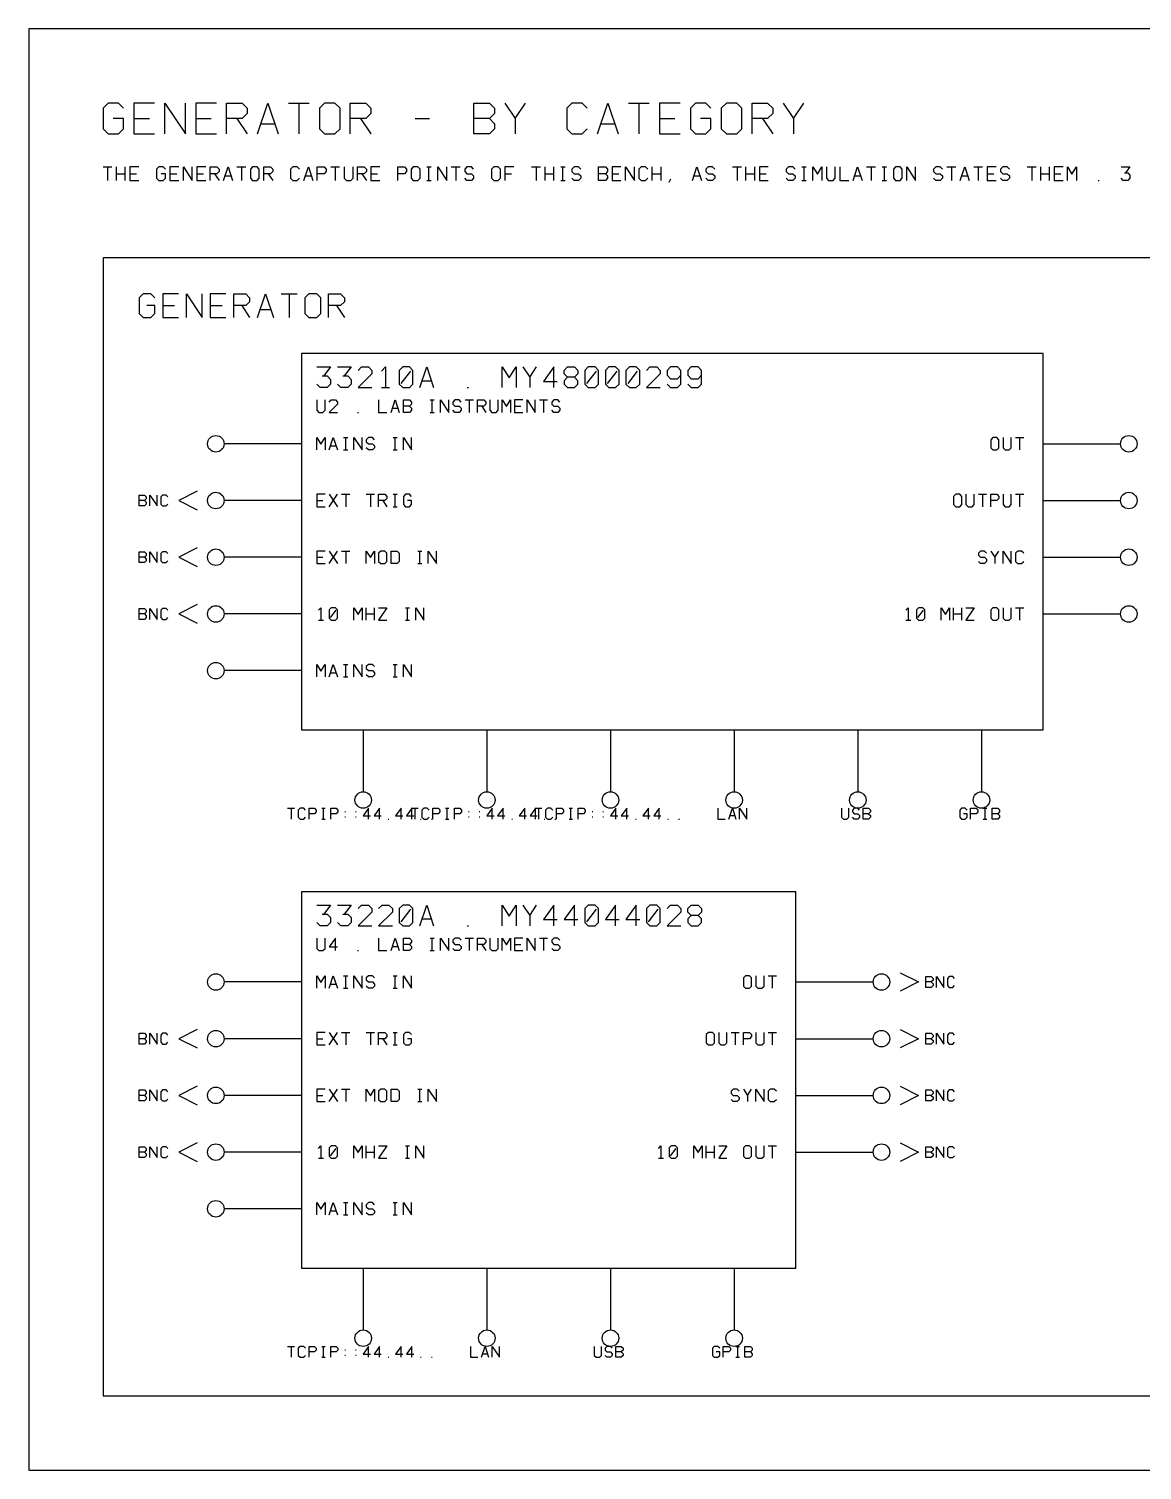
# Model space of a CAD drawing. Header units: millimetres. Extents: x 10 to 434, y 10 to 289.
# Drawn here: x 9.6 to 225.7, y 9.6 to 289.2 of the extents above; entities that cross this region are included whole.
import ezdxf

# ---------------------------------------------------------------- set-up
doc = ezdxf.new("R2010")
doc.units = ezdxf.units.MM
for name, color, linetype, lineweight in [('DEVICE', 7, 'CONTINUOUS', 25), ('GROUP', 6, 'CONTINUOUS', 25), ('LABEL', 8, 'CONTINUOUS', 25), ('POINT', 4, 'CONTINUOUS', 25), ('PORT_BUS', 5, 'CONTINUOUS', 25), ('PORT_IN', 3, 'CONTINUOUS', 25), ('PORT_OUT', 30, 'CONTINUOUS', 25), ('PORTAL', 2, 'CONTINUOUS', 25), ('SHEET', 7, 'CONTINUOUS', 25)]:
    doc.layers.add(name, color=color, linetype=linetype, lineweight=lineweight)

msp = doc.modelspace()

# ---------------------------------------------------------------- linework, layer by layer
at = {"layer": 'DEVICE'}
for points in [[(62.5, 153.2), (206.5, 153.2), (206.5, 226.2), (62.5, 226.2)], [(62.5, 48.8), (158.5, 48.8), (158.5, 121.8), (62.5, 121.8)]]:
    msp.add_lwpolyline(points, close=True, dxfattribs=at)
at = {"layer": 'GROUP'}
msp.add_lwpolyline([(24, 24), (420, 24), (420, 244.8), (24, 244.8)], close=True, dxfattribs=at)
for points in [[(34.066667, 237.033333), (33.3, 237.8), (31.766667, 237.8), (31, 237.033333), (31, 233.966667), (31.766667, 233.2), (33.3, 233.2), (34.066667, 233.966667), (34.066667, 235.5), (32.533333, 235.5)], [(38.666667, 237.8), (35.6, 237.8), (35.6, 233.2), (38.666667, 233.2)], [(40.2, 233.2), (40.2, 237.8), (43.266667, 233.2), (43.266667, 237.8)], [(47.866667, 237.8), (44.8, 237.8), (44.8, 233.2), (47.866667, 233.2)], [(49.4, 233.2), (49.4, 237.8), (51.7, 237.8), (52.466667, 237.033333), (52.466667, 236.266667), (51.7, 235.5), (49.4, 235.5)], [(54, 233.2), (55.533333, 237.8), (57.066667, 233.2)], [(58.6, 237.8), (61.666667, 237.8)], [(60.133333, 237.8), (60.133333, 233.2)], [(63.966667, 233.2), (65.5, 233.2), (66.266667, 233.966667), (66.266667, 237.033333), (65.5, 237.8), (63.966667, 237.8), (63.2, 237.033333), (63.2, 233.966667), (63.966667, 233.2)], [(67.8, 233.2), (67.8, 237.8), (70.1, 237.8), (70.866667, 237.033333), (70.866667, 236.266667), (70.1, 235.5), (67.8, 235.5)], [(35.6, 235.5), (37.9, 235.5)], [(44.8, 235.5), (47.1, 235.5)], [(50.933333, 235.5), (52.466667, 233.2)], [(69.333333, 235.5), (70.866667, 233.2)], [(54.536667, 234.733333), (56.53, 234.733333)]]:
    msp.add_lwpolyline(points, dxfattribs=at)
at = {"layer": 'LABEL'}
for points in [[(65.5, 223.6), (68.166667, 223.6), (66.833333, 221.866667)], [(66.566667, 221.866667), (67.5, 221.866667), (68.166667, 221.2), (68.166667, 220.266667), (67.5, 219.6), (66.166667, 219.6), (65.5, 220.266667)], [(69.5, 223.6), (72.166667, 223.6), (70.833333, 221.866667)], [(70.566667, 221.866667), (71.5, 221.866667), (72.166667, 221.2), (72.166667, 220.266667), (71.5, 219.6), (70.166667, 219.6), (69.5, 220.266667)], [(73.5, 222.933333), (74.166667, 223.6), (75.5, 223.6), (76.166667, 222.933333), (76.166667, 222.266667), (73.5, 219.6), (76.166667, 219.6)], [(78.033333, 222.8), (78.833333, 223.6), (78.833333, 219.6)], [(82.166667, 219.6), (83.5, 219.6), (84.166667, 220.266667), (84.166667, 222.933333), (83.5, 223.6), (82.166667, 223.6), (81.5, 222.933333), (81.5, 220.266667), (82.166667, 219.6)], [(81.9, 220.4), (83.766667, 222.8)], [(85.5, 219.6), (86.833333, 223.6), (88.166667, 219.6)], [(85.966667, 220.933333), (87.7, 220.933333)], [(101.5, 219.6), (101.5, 223.6), (102.833333, 221.466667), (104.166667, 223.6), (104.166667, 219.6)], [(105.5, 223.6), (106.833333, 221.6), (108.166667, 223.6)], [(106.833333, 221.6), (106.833333, 219.6)], [(111.5, 219.6), (111.5, 223.6), (109.5, 220.8), (112.166667, 220.8)], [(114.166667, 221.6), (113.5, 222.266667), (113.5, 222.933333), (114.166667, 223.6), (115.5, 223.6), (116.166667, 222.933333), (116.166667, 222.266667), (115.5, 221.6), (114.166667, 221.6), (113.5, 220.933333), (113.5, 220.266667), (114.166667, 219.6), (115.5, 219.6), (116.166667, 220.266667), (116.166667, 220.933333), (115.5, 221.6)], [(118.166667, 219.6), (119.5, 219.6), (120.166667, 220.266667), (120.166667, 222.933333), (119.5, 223.6), (118.166667, 223.6), (117.5, 222.933333), (117.5, 220.266667), (118.166667, 219.6)], [(117.9, 220.4), (119.766667, 222.8)], [(122.166667, 219.6), (123.5, 219.6), (124.166667, 220.266667), (124.166667, 222.933333), (123.5, 223.6), (122.166667, 223.6), (121.5, 222.933333), (121.5, 220.266667), (122.166667, 219.6)], [(121.9, 220.4), (123.766667, 222.8)], [(126.166667, 219.6), (127.5, 219.6), (128.166667, 220.266667), (128.166667, 222.933333), (127.5, 223.6), (126.166667, 223.6), (125.5, 222.933333), (125.5, 220.266667), (126.166667, 219.6)], [(125.9, 220.4), (127.766667, 222.8)], [(129.5, 222.933333), (130.166667, 223.6), (131.5, 223.6), (132.166667, 222.933333), (132.166667, 222.266667), (129.5, 219.6), (132.166667, 219.6)], [(133.5, 220.266667), (134.166667, 219.6), (135.5, 219.6), (136.166667, 220.266667), (136.166667, 222.933333), (135.5, 223.6), (134.166667, 223.6), (133.5, 222.933333), (133.5, 222), (134.166667, 221.333333), (135.5, 221.333333), (136.166667, 222)], [(137.5, 220.266667), (138.166667, 219.6), (139.5, 219.6), (140.166667, 220.266667), (140.166667, 222.933333), (139.5, 223.6), (138.166667, 223.6), (137.5, 222.933333), (137.5, 222), (138.166667, 221.333333), (139.5, 221.333333), (140.166667, 222)], [(78.033333, 219.6), (79.633333, 219.6)], [(94.7, 219.6), (94.966667, 219.6)], [(65.5, 217.2), (65.5, 215.2), (65.9, 214.8), (66.7, 214.8), (67.1, 215.2), (67.1, 217.2)], [(67.9, 216.8), (68.3, 217.2), (69.1, 217.2), (69.5, 216.8), (69.5, 216.4), (67.9, 214.8), (69.5, 214.8)], [(77.5, 217.2), (77.5, 214.8), (79.1, 214.8)], [(79.9, 214.8), (80.7, 217.2), (81.5, 214.8)], [(80.18, 215.6), (81.22, 215.6)], [(82.3, 214.8), (82.3, 217.2), (83.5, 217.2), (83.9, 216.8), (83.9, 216.4), (83.5, 216), (82.3, 216)], [(83.5, 216), (83.9, 215.6), (83.9, 215.2), (83.5, 214.8), (82.3, 214.8)], [(87.5, 217.2), (88.3, 217.2)], [(87.9, 214.8), (87.9, 217.2)], [(89.5, 214.8), (89.5, 217.2), (91.1, 214.8), (91.1, 217.2)], [(93.5, 216.8), (93.1, 217.2), (92.3, 217.2), (91.9, 216.8), (91.9, 216.4), (92.3, 216), (93.1, 216), (93.5, 215.6), (93.5, 215.2), (93.1, 214.8), (92.3, 214.8), (91.9, 215.2)], [(94.3, 217.2), (95.9, 217.2)], [(95.1, 217.2), (95.1, 214.8)], [(96.7, 214.8), (96.7, 217.2), (97.9, 217.2), (98.3, 216.8), (98.3, 216.4), (97.9, 216), (96.7, 216)], [(97.5, 216), (98.3, 214.8)], [(99.1, 217.2), (99.1, 215.2), (99.5, 214.8), (100.3, 214.8), (100.7, 215.2), (100.7, 217.2)], [(101.5, 214.8), (101.5, 217.2), (102.3, 215.92), (103.1, 217.2), (103.1, 214.8)], [(105.5, 217.2), (103.9, 217.2), (103.9, 214.8), (105.5, 214.8)], [(103.9, 216), (105.1, 216)], [(106.3, 214.8), (106.3, 217.2), (107.9, 214.8), (107.9, 217.2)], [(108.7, 217.2), (110.3, 217.2)], [(109.5, 217.2), (109.5, 214.8)], [(112.7, 216.8), (112.3, 217.2), (111.5, 217.2), (111.1, 216.8), (111.1, 216.4), (111.5, 216), (112.3, 216), (112.7, 215.6), (112.7, 215.2), (112.3, 214.8), (111.5, 214.8), (111.1, 215.2)], [(73.42, 214.8), (73.58, 214.8)], [(87.5, 214.8), (88.3, 214.8)], [(65.5, 207.5), (65.5, 209.9), (66.3, 208.62), (67.1, 209.9), (67.1, 207.5)], [(67.9, 207.5), (68.7, 209.9), (69.5, 207.5)], [(70.7, 209.9), (71.5, 209.9)], [(71.1, 207.5), (71.1, 209.9)], [(72.7, 207.5), (72.7, 209.9), (74.3, 207.5), (74.3, 209.9)], [(76.7, 209.5), (76.3, 209.9), (75.5, 209.9), (75.1, 209.5), (75.1, 209.1), (75.5, 208.7), (76.3, 208.7), (76.7, 208.3), (76.7, 207.9), (76.3, 207.5), (75.5, 207.5), (75.1, 207.9)], [(80.3, 209.9), (81.1, 209.9)], [(80.7, 207.5), (80.7, 209.9)], [(82.3, 207.5), (82.3, 209.9), (83.9, 207.5), (83.9, 209.9)], [(196.7, 207.5), (197.5, 207.5), (197.9, 207.9), (197.9, 209.5), (197.5, 209.9), (196.7, 209.9), (196.3, 209.5), (196.3, 207.9), (196.7, 207.5)], [(198.7, 209.9), (198.7, 207.9), (199.1, 207.5), (199.9, 207.5), (200.3, 207.9), (200.3, 209.9)], [(201.1, 209.9), (202.7, 209.9)], [(201.9, 209.9), (201.9, 207.5)], [(68.18, 208.3), (69.22, 208.3)], [(70.7, 207.5), (71.5, 207.5)], [(80.3, 207.5), (81.1, 207.5)], [(67.1, 198.9), (65.5, 198.9), (65.5, 196.5), (67.1, 196.5)], [(67.9, 196.5), (69.5, 198.9)], [(67.9, 198.9), (69.5, 196.5)], [(70.3, 198.9), (71.9, 198.9)], [(71.1, 198.9), (71.1, 196.5)], [(75.1, 198.9), (76.7, 198.9)], [(75.9, 198.9), (75.9, 196.5)], [(77.5, 196.5), (77.5, 198.9), (78.7, 198.9), (79.1, 198.5), (79.1, 198.1), (78.7, 197.7), (77.5, 197.7)], [(80.3, 198.9), (81.1, 198.9)], [(80.7, 196.5), (80.7, 198.9)], [(83.9, 198.5), (83.5, 198.9), (82.7, 198.9), (82.3, 198.5), (82.3, 196.9), (82.7, 196.5), (83.5, 196.5), (83.9, 196.9), (83.9, 197.7), (83.1, 197.7)], [(189.5, 196.5), (190.3, 196.5), (190.7, 196.9), (190.7, 198.5), (190.3, 198.9), (189.5, 198.9), (189.1, 198.5), (189.1, 196.9), (189.5, 196.5)], [(191.5, 198.9), (191.5, 196.9), (191.9, 196.5), (192.7, 196.5), (193.1, 196.9), (193.1, 198.9)], [(193.9, 198.9), (195.5, 198.9)], [(194.7, 198.9), (194.7, 196.5)], [(196.3, 196.5), (196.3, 198.9), (197.5, 198.9), (197.9, 198.5), (197.9, 198.1), (197.5, 197.7), (196.3, 197.7)], [(198.7, 198.9), (198.7, 196.9), (199.1, 196.5), (199.9, 196.5), (200.3, 196.9), (200.3, 198.9)], [(201.1, 198.9), (202.7, 198.9)], [(201.9, 198.9), (201.9, 196.5)], [(65.5, 197.7), (66.7, 197.7)], [(78.3, 197.7), (79.1, 196.5)], [(80.3, 196.5), (81.1, 196.5)], [(67.1, 187.9), (65.5, 187.9), (65.5, 185.5), (67.1, 185.5)], [(67.9, 185.5), (69.5, 187.9)], [(67.9, 187.9), (69.5, 185.5)], [(70.3, 187.9), (71.9, 187.9)], [(71.1, 187.9), (71.1, 185.5)], [(75.1, 185.5), (75.1, 187.9), (75.9, 186.62), (76.7, 187.9), (76.7, 185.5)], [(77.9, 185.5), (78.7, 185.5), (79.1, 185.9), (79.1, 187.5), (78.7, 187.9), (77.9, 187.9), (77.5, 187.5), (77.5, 185.9), (77.9, 185.5)], [(79.9, 185.5), (79.9, 187.9), (81.1, 187.9), (81.5, 187.5), (81.5, 185.9), (81.1, 185.5), (79.9, 185.5)], [(85.1, 187.9), (85.9, 187.9)], [(85.5, 185.5), (85.5, 187.9)], [(87.1, 185.5), (87.1, 187.9), (88.7, 185.5), (88.7, 187.9)], [(195.5, 187.5), (195.1, 187.9), (194.3, 187.9), (193.9, 187.5), (193.9, 187.1), (194.3, 186.7), (195.1, 186.7), (195.5, 186.3), (195.5, 185.9), (195.1, 185.5), (194.3, 185.5), (193.9, 185.9)], [(196.3, 187.9), (197.1, 186.7), (197.9, 187.9)], [(198.7, 185.5), (198.7, 187.9), (200.3, 185.5), (200.3, 187.9)], [(202.7, 187.5), (202.3, 187.9), (201.5, 187.9), (201.1, 187.5), (201.1, 185.9), (201.5, 185.5), (202.3, 185.5), (202.7, 185.9)], [(65.5, 186.7), (66.7, 186.7)], [(85.1, 185.5), (85.9, 185.5)], [(197.1, 186.7), (197.1, 185.5)], [(65.82, 176.42), (66.3, 176.9), (66.3, 174.5)], [(68.3, 174.5), (69.1, 174.5), (69.5, 174.9), (69.5, 176.5), (69.1, 176.9), (68.3, 176.9), (67.9, 176.5), (67.9, 174.9), (68.3, 174.5)], [(68.14, 174.98), (69.26, 176.42)], [(72.7, 174.5), (72.7, 176.9), (73.5, 175.62), (74.3, 176.9), (74.3, 174.5)], [(75.1, 174.5), (75.1, 176.9)], [(76.7, 174.5), (76.7, 176.9)], [(77.5, 176.9), (79.1, 176.9), (77.5, 174.5), (79.1, 174.5)], [(82.7, 176.9), (83.5, 176.9)], [(83.1, 174.5), (83.1, 176.9)], [(84.7, 174.5), (84.7, 176.9), (86.3, 174.5), (86.3, 176.9)], [(179.82, 176.42), (180.3, 176.9), (180.3, 174.5)], [(182.3, 174.5), (183.1, 174.5), (183.5, 174.9), (183.5, 176.5), (183.1, 176.9), (182.3, 176.9), (181.9, 176.5), (181.9, 174.9), (182.3, 174.5)], [(182.14, 174.98), (183.26, 176.42)], [(186.7, 174.5), (186.7, 176.9), (187.5, 175.62), (188.3, 176.9), (188.3, 174.5)], [(189.1, 174.5), (189.1, 176.9)], [(190.7, 174.5), (190.7, 176.9)], [(191.5, 176.9), (193.1, 176.9), (191.5, 174.5), (193.1, 174.5)], [(196.7, 174.5), (197.5, 174.5), (197.9, 174.9), (197.9, 176.5), (197.5, 176.9), (196.7, 176.9), (196.3, 176.5), (196.3, 174.9), (196.7, 174.5)], [(198.7, 176.9), (198.7, 174.9), (199.1, 174.5), (199.9, 174.5), (200.3, 174.9), (200.3, 176.9)], [(201.1, 176.9), (202.7, 176.9)], [(201.9, 176.9), (201.9, 174.5)], [(65.82, 174.5), (66.78, 174.5)], [(75.1, 175.7), (76.7, 175.7)], [(82.7, 174.5), (83.5, 174.5)], [(179.82, 174.5), (180.78, 174.5)], [(189.1, 175.7), (190.7, 175.7)], [(65.5, 163.5), (65.5, 165.9), (66.3, 164.62), (67.1, 165.9), (67.1, 163.5)], [(67.9, 163.5), (68.7, 165.9), (69.5, 163.5)], [(70.7, 165.9), (71.5, 165.9)], [(71.1, 163.5), (71.1, 165.9)], [(72.7, 163.5), (72.7, 165.9), (74.3, 163.5), (74.3, 165.9)], [(76.7, 165.5), (76.3, 165.9), (75.5, 165.9), (75.1, 165.5), (75.1, 165.1), (75.5, 164.7), (76.3, 164.7), (76.7, 164.3), (76.7, 163.9), (76.3, 163.5), (75.5, 163.5), (75.1, 163.9)], [(80.3, 165.9), (81.1, 165.9)], [(80.7, 163.5), (80.7, 165.9)], [(82.3, 163.5), (82.3, 165.9), (83.9, 163.5), (83.9, 165.9)], [(68.18, 164.3), (69.22, 164.3)], [(70.7, 163.5), (71.5, 163.5)], [(80.3, 163.5), (81.1, 163.5)], [(59.8, 138), (61.2, 138)], [(60.5, 138), (60.5, 135.9)], [(63.3, 137.65), (62.95, 138), (62.25, 138), (61.9, 137.65), (61.9, 136.25), (62.25, 135.9), (62.95, 135.9), (63.3, 136.25)], [(64, 135.9), (64, 138), (65.05, 138), (65.4, 137.65), (65.4, 137.3), (65.05, 136.95), (64, 136.95)], [(66.45, 138), (67.15, 138)], [(66.8, 135.9), (66.8, 138)], [(68.2, 135.9), (68.2, 138), (69.25, 138), (69.6, 137.65), (69.6, 137.3), (69.25, 136.95), (68.2, 136.95)], [(70.93, 137.37), (71.07, 137.37)], [(73.03, 137.37), (73.17, 137.37)], [(75.55, 135.9), (75.55, 138), (74.5, 136.53), (75.9, 136.53)], [(77.65, 135.9), (77.65, 138), (76.6, 136.53), (78, 136.53)], [(81.85, 135.9), (81.85, 138), (80.8, 136.53), (82.2, 136.53)], [(83.95, 135.9), (83.95, 138), (82.9, 136.53), (84.3, 136.53)], [(83.8, 138), (85.2, 138)], [(84.5, 138), (84.5, 135.9)], [(87.3, 137.65), (86.95, 138), (86.25, 138), (85.9, 137.65), (85.9, 136.25), (86.25, 135.9), (86.95, 135.9), (87.3, 136.25)], [(88, 135.9), (88, 138), (89.05, 138), (89.4, 137.65), (89.4, 137.3), (89.05, 136.95), (88, 136.95)], [(90.45, 138), (91.15, 138)], [(90.8, 135.9), (90.8, 138)], [(92.2, 135.9), (92.2, 138), (93.25, 138), (93.6, 137.65), (93.6, 137.3), (93.25, 136.95), (92.2, 136.95)], [(94.93, 137.37), (95.07, 137.37)], [(97.03, 137.37), (97.17, 137.37)], [(99.55, 135.9), (99.55, 138), (98.5, 136.53), (99.9, 136.53)], [(101.65, 135.9), (101.65, 138), (100.6, 136.53), (102, 136.53)], [(105.85, 135.9), (105.85, 138), (104.8, 136.53), (106.2, 136.53)], [(107.95, 135.9), (107.95, 138), (106.9, 136.53), (108.3, 136.53)], [(107.8, 138), (109.2, 138)], [(108.5, 138), (108.5, 135.9)], [(111.3, 137.65), (110.95, 138), (110.25, 138), (109.9, 137.65), (109.9, 136.25), (110.25, 135.9), (110.95, 135.9), (111.3, 136.25)], [(112, 135.9), (112, 138), (113.05, 138), (113.4, 137.65), (113.4, 137.3), (113.05, 136.95), (112, 136.95)], [(114.45, 138), (115.15, 138)], [(114.8, 135.9), (114.8, 138)], [(116.2, 135.9), (116.2, 138), (117.25, 138), (117.6, 137.65), (117.6, 137.3), (117.25, 136.95), (116.2, 136.95)], [(118.93, 137.37), (119.07, 137.37)], [(121.03, 137.37), (121.17, 137.37)], [(123.55, 135.9), (123.55, 138), (122.5, 136.53), (123.9, 136.53)], [(125.65, 135.9), (125.65, 138), (124.6, 136.53), (126, 136.53)], [(129.85, 135.9), (129.85, 138), (128.8, 136.53), (130.2, 136.53)], [(131.95, 135.9), (131.95, 138), (130.9, 136.53), (132.3, 136.53)], [(143.35, 138), (143.35, 135.9), (144.75, 135.9)], [(145.45, 135.9), (146.15, 138), (146.85, 135.9)], [(147.55, 135.9), (147.55, 138), (148.95, 135.9), (148.95, 138)], [(167.35, 138), (167.35, 136.25), (167.7, 135.9), (168.4, 135.9), (168.75, 136.25), (168.75, 138)], [(170.85, 137.65), (170.5, 138), (169.8, 138), (169.45, 137.65), (169.45, 137.3), (169.8, 136.95), (170.5, 136.95), (170.85, 136.6), (170.85, 136.25), (170.5, 135.9), (169.8, 135.9), (169.45, 136.25)], [(171.55, 135.9), (171.55, 138), (172.6, 138), (172.95, 137.65), (172.95, 137.3), (172.6, 136.95), (171.55, 136.95)], [(191.7, 137.65), (191.35, 138), (190.65, 138), (190.3, 137.65), (190.3, 136.25), (190.65, 135.9), (191.35, 135.9), (191.7, 136.25), (191.7, 136.95), (191, 136.95)], [(192.4, 135.9), (192.4, 138), (193.45, 138), (193.8, 137.65), (193.8, 137.3), (193.45, 136.95), (192.4, 136.95)], [(194.85, 138), (195.55, 138)], [(195.2, 135.9), (195.2, 138)], [(196.6, 135.9), (196.6, 138), (197.65, 138), (198, 137.65), (198, 137.3), (197.65, 136.95), (196.6, 136.95)], [(66.45, 135.9), (67.15, 135.9)], [(70.93, 136.32), (71.07, 136.32)], [(73.03, 136.32), (73.17, 136.32)], [(79.33, 135.9), (79.47, 135.9)], [(85.63, 135.9), (85.77, 135.9)], [(87.73, 135.9), (87.87, 135.9)], [(90.45, 135.9), (91.15, 135.9)], [(94.93, 136.32), (95.07, 136.32)], [(97.03, 136.32), (97.17, 136.32)], [(103.33, 135.9), (103.47, 135.9)], [(109.63, 135.9), (109.77, 135.9)], [(111.73, 135.9), (111.87, 135.9)], [(114.45, 135.9), (115.15, 135.9)], [(118.93, 136.32), (119.07, 136.32)], [(121.03, 136.32), (121.17, 136.32)], [(127.33, 135.9), (127.47, 135.9)], [(133.63, 135.9), (133.77, 135.9)], [(135.73, 135.9), (135.87, 135.9)], [(145.695, 136.6), (146.605, 136.6)], [(172.6, 136.95), (172.95, 136.6), (172.95, 136.25), (172.6, 135.9), (171.55, 135.9)], [(194.85, 135.9), (195.55, 135.9)], [(197.65, 136.95), (198, 136.6), (198, 136.25), (197.65, 135.9), (196.6, 135.9)], [(65.5, 119.2), (68.166667, 119.2), (66.833333, 117.466667)], [(66.566667, 117.466667), (67.5, 117.466667), (68.166667, 116.8), (68.166667, 115.866667), (67.5, 115.2), (66.166667, 115.2), (65.5, 115.866667)], [(69.5, 119.2), (72.166667, 119.2), (70.833333, 117.466667)], [(70.566667, 117.466667), (71.5, 117.466667), (72.166667, 116.8), (72.166667, 115.866667), (71.5, 115.2), (70.166667, 115.2), (69.5, 115.866667)], [(73.5, 118.533333), (74.166667, 119.2), (75.5, 119.2), (76.166667, 118.533333), (76.166667, 117.866667), (73.5, 115.2), (76.166667, 115.2)], [(77.5, 118.533333), (78.166667, 119.2), (79.5, 119.2), (80.166667, 118.533333), (80.166667, 117.866667), (77.5, 115.2), (80.166667, 115.2)], [(82.166667, 115.2), (83.5, 115.2), (84.166667, 115.866667), (84.166667, 118.533333), (83.5, 119.2), (82.166667, 119.2), (81.5, 118.533333), (81.5, 115.866667), (82.166667, 115.2)], [(81.9, 116), (83.766667, 118.4)], [(85.5, 115.2), (86.833333, 119.2), (88.166667, 115.2)], [(101.5, 115.2), (101.5, 119.2), (102.833333, 117.066667), (104.166667, 119.2), (104.166667, 115.2)], [(105.5, 119.2), (106.833333, 117.2), (108.166667, 119.2)], [(111.5, 115.2), (111.5, 119.2), (109.5, 116.4), (112.166667, 116.4)], [(115.5, 115.2), (115.5, 119.2), (113.5, 116.4), (116.166667, 116.4)], [(118.166667, 115.2), (119.5, 115.2), (120.166667, 115.866667), (120.166667, 118.533333), (119.5, 119.2), (118.166667, 119.2), (117.5, 118.533333), (117.5, 115.866667), (118.166667, 115.2)], [(117.9, 116), (119.766667, 118.4)], [(123.5, 115.2), (123.5, 119.2), (121.5, 116.4), (124.166667, 116.4)], [(127.5, 115.2), (127.5, 119.2), (125.5, 116.4), (128.166667, 116.4)], [(130.166667, 115.2), (131.5, 115.2), (132.166667, 115.866667), (132.166667, 118.533333), (131.5, 119.2), (130.166667, 119.2), (129.5, 118.533333), (129.5, 115.866667), (130.166667, 115.2)], [(129.9, 116), (131.766667, 118.4)], [(133.5, 118.533333), (134.166667, 119.2), (135.5, 119.2), (136.166667, 118.533333), (136.166667, 117.866667), (133.5, 115.2), (136.166667, 115.2)], [(138.166667, 117.2), (137.5, 117.866667), (137.5, 118.533333), (138.166667, 119.2), (139.5, 119.2), (140.166667, 118.533333), (140.166667, 117.866667), (139.5, 117.2), (138.166667, 117.2), (137.5, 116.533333), (137.5, 115.866667), (138.166667, 115.2), (139.5, 115.2), (140.166667, 115.866667), (140.166667, 116.533333), (139.5, 117.2)], [(85.966667, 116.533333), (87.7, 116.533333)], [(94.7, 115.2), (94.966667, 115.2)], [(106.833333, 117.2), (106.833333, 115.2)], [(65.5, 112.8), (65.5, 110.8), (65.9, 110.4), (66.7, 110.4), (67.1, 110.8), (67.1, 112.8)], [(69.1, 110.4), (69.1, 112.8), (67.9, 111.12), (69.5, 111.12)], [(77.5, 112.8), (77.5, 110.4), (79.1, 110.4)], [(79.9, 110.4), (80.7, 112.8), (81.5, 110.4)], [(82.3, 110.4), (82.3, 112.8), (83.5, 112.8), (83.9, 112.4), (83.9, 112), (83.5, 111.6), (82.3, 111.6)], [(87.5, 112.8), (88.3, 112.8)], [(87.9, 110.4), (87.9, 112.8)], [(89.5, 110.4), (89.5, 112.8), (91.1, 110.4), (91.1, 112.8)], [(93.5, 112.4), (93.1, 112.8), (92.3, 112.8), (91.9, 112.4), (91.9, 112), (92.3, 111.6), (93.1, 111.6), (93.5, 111.2), (93.5, 110.8), (93.1, 110.4), (92.3, 110.4), (91.9, 110.8)], [(94.3, 112.8), (95.9, 112.8)], [(95.1, 112.8), (95.1, 110.4)], [(96.7, 110.4), (96.7, 112.8), (97.9, 112.8), (98.3, 112.4), (98.3, 112), (97.9, 111.6), (96.7, 111.6)], [(99.1, 112.8), (99.1, 110.8), (99.5, 110.4), (100.3, 110.4), (100.7, 110.8), (100.7, 112.8)], [(101.5, 110.4), (101.5, 112.8), (102.3, 111.52), (103.1, 112.8), (103.1, 110.4)], [(105.5, 112.8), (103.9, 112.8), (103.9, 110.4), (105.5, 110.4)], [(106.3, 110.4), (106.3, 112.8), (107.9, 110.4), (107.9, 112.8)], [(108.7, 112.8), (110.3, 112.8)], [(109.5, 112.8), (109.5, 110.4)], [(112.7, 112.4), (112.3, 112.8), (111.5, 112.8), (111.1, 112.4), (111.1, 112), (111.5, 111.6), (112.3, 111.6), (112.7, 111.2), (112.7, 110.8), (112.3, 110.4), (111.5, 110.4), (111.1, 110.8)], [(73.42, 110.4), (73.58, 110.4)], [(80.18, 111.2), (81.22, 111.2)], [(83.5, 111.6), (83.9, 111.2), (83.9, 110.8), (83.5, 110.4), (82.3, 110.4)], [(87.5, 110.4), (88.3, 110.4)], [(97.5, 111.6), (98.3, 110.4)], [(103.9, 111.6), (105.1, 111.6)], [(65.5, 103.1), (65.5, 105.5), (66.3, 104.22), (67.1, 105.5), (67.1, 103.1)], [(67.9, 103.1), (68.7, 105.5), (69.5, 103.1)], [(68.18, 103.9), (69.22, 103.9)], [(70.7, 105.5), (71.5, 105.5)], [(71.1, 103.1), (71.1, 105.5)], [(72.7, 103.1), (72.7, 105.5), (74.3, 103.1), (74.3, 105.5)], [(76.7, 105.1), (76.3, 105.5), (75.5, 105.5), (75.1, 105.1), (75.1, 104.7), (75.5, 104.3), (76.3, 104.3), (76.7, 103.9), (76.7, 103.5), (76.3, 103.1), (75.5, 103.1), (75.1, 103.5)], [(80.3, 105.5), (81.1, 105.5)], [(80.7, 103.1), (80.7, 105.5)], [(82.3, 103.1), (82.3, 105.5), (83.9, 103.1), (83.9, 105.5)], [(148.7, 103.1), (149.5, 103.1), (149.9, 103.5), (149.9, 105.1), (149.5, 105.5), (148.7, 105.5), (148.3, 105.1), (148.3, 103.5), (148.7, 103.1)], [(150.7, 105.5), (150.7, 103.5), (151.1, 103.1), (151.9, 103.1), (152.3, 103.5), (152.3, 105.5)], [(153.1, 105.5), (154.7, 105.5)], [(153.9, 105.5), (153.9, 103.1)], [(70.7, 103.1), (71.5, 103.1)], [(80.3, 103.1), (81.1, 103.1)], [(67.1, 94.5), (65.5, 94.5), (65.5, 92.1), (67.1, 92.1)], [(65.5, 93.3), (66.7, 93.3)], [(67.9, 92.1), (69.5, 94.5)], [(67.9, 94.5), (69.5, 92.1)], [(70.3, 94.5), (71.9, 94.5)], [(71.1, 94.5), (71.1, 92.1)], [(75.1, 94.5), (76.7, 94.5)], [(75.9, 94.5), (75.9, 92.1)], [(77.5, 92.1), (77.5, 94.5), (78.7, 94.5), (79.1, 94.1), (79.1, 93.7), (78.7, 93.3), (77.5, 93.3)], [(78.3, 93.3), (79.1, 92.1)], [(80.3, 94.5), (81.1, 94.5)], [(80.7, 92.1), (80.7, 94.5)], [(83.9, 94.1), (83.5, 94.5), (82.7, 94.5), (82.3, 94.1), (82.3, 92.5), (82.7, 92.1), (83.5, 92.1), (83.9, 92.5), (83.9, 93.3), (83.1, 93.3)], [(141.5, 92.1), (142.3, 92.1), (142.7, 92.5), (142.7, 94.1), (142.3, 94.5), (141.5, 94.5), (141.1, 94.1), (141.1, 92.5), (141.5, 92.1)], [(143.5, 94.5), (143.5, 92.5), (143.9, 92.1), (144.7, 92.1), (145.1, 92.5), (145.1, 94.5)], [(145.9, 94.5), (147.5, 94.5)], [(146.7, 94.5), (146.7, 92.1)], [(148.3, 92.1), (148.3, 94.5), (149.5, 94.5), (149.9, 94.1), (149.9, 93.7), (149.5, 93.3), (148.3, 93.3)], [(150.7, 94.5), (150.7, 92.5), (151.1, 92.1), (151.9, 92.1), (152.3, 92.5), (152.3, 94.5)], [(153.1, 94.5), (154.7, 94.5)], [(153.9, 94.5), (153.9, 92.1)], [(80.3, 92.1), (81.1, 92.1)], [(67.1, 83.5), (65.5, 83.5), (65.5, 81.1), (67.1, 81.1)], [(65.5, 82.3), (66.7, 82.3)], [(67.9, 81.1), (69.5, 83.5)], [(67.9, 83.5), (69.5, 81.1)], [(70.3, 83.5), (71.9, 83.5)], [(71.1, 83.5), (71.1, 81.1)], [(75.1, 81.1), (75.1, 83.5), (75.9, 82.22), (76.7, 83.5), (76.7, 81.1)], [(77.9, 81.1), (78.7, 81.1), (79.1, 81.5), (79.1, 83.1), (78.7, 83.5), (77.9, 83.5), (77.5, 83.1), (77.5, 81.5), (77.9, 81.1)], [(79.9, 81.1), (79.9, 83.5), (81.1, 83.5), (81.5, 83.1), (81.5, 81.5), (81.1, 81.1), (79.9, 81.1)], [(85.1, 83.5), (85.9, 83.5)], [(85.1, 81.1), (85.9, 81.1)], [(85.5, 81.1), (85.5, 83.5)], [(87.1, 81.1), (87.1, 83.5), (88.7, 81.1), (88.7, 83.5)], [(147.5, 83.1), (147.1, 83.5), (146.3, 83.5), (145.9, 83.1), (145.9, 82.7), (146.3, 82.3), (147.1, 82.3), (147.5, 81.9), (147.5, 81.5), (147.1, 81.1), (146.3, 81.1), (145.9, 81.5)], [(148.3, 83.5), (149.1, 82.3), (149.9, 83.5)], [(149.1, 82.3), (149.1, 81.1)], [(150.7, 81.1), (150.7, 83.5), (152.3, 81.1), (152.3, 83.5)], [(154.7, 83.1), (154.3, 83.5), (153.5, 83.5), (153.1, 83.1), (153.1, 81.5), (153.5, 81.1), (154.3, 81.1), (154.7, 81.5)], [(65.82, 72.02), (66.3, 72.5), (66.3, 70.1)], [(65.82, 70.1), (66.78, 70.1)], [(68.3, 70.1), (69.1, 70.1), (69.5, 70.5), (69.5, 72.1), (69.1, 72.5), (68.3, 72.5), (67.9, 72.1), (67.9, 70.5), (68.3, 70.1)], [(68.14, 70.58), (69.26, 72.02)], [(72.7, 70.1), (72.7, 72.5), (73.5, 71.22), (74.3, 72.5), (74.3, 70.1)], [(75.1, 70.1), (75.1, 72.5)], [(75.1, 71.3), (76.7, 71.3)], [(76.7, 70.1), (76.7, 72.5)], [(77.5, 72.5), (79.1, 72.5), (77.5, 70.1), (79.1, 70.1)], [(82.7, 72.5), (83.5, 72.5)], [(82.7, 70.1), (83.5, 70.1)], [(83.1, 70.1), (83.1, 72.5)], [(84.7, 70.1), (84.7, 72.5), (86.3, 70.1), (86.3, 72.5)], [(131.82, 72.02), (132.3, 72.5), (132.3, 70.1)], [(131.82, 70.1), (132.78, 70.1)], [(134.3, 70.1), (135.1, 70.1), (135.5, 70.5), (135.5, 72.1), (135.1, 72.5), (134.3, 72.5), (133.9, 72.1), (133.9, 70.5), (134.3, 70.1)], [(134.14, 70.58), (135.26, 72.02)], [(138.7, 70.1), (138.7, 72.5), (139.5, 71.22), (140.3, 72.5), (140.3, 70.1)], [(141.1, 70.1), (141.1, 72.5)], [(141.1, 71.3), (142.7, 71.3)], [(142.7, 70.1), (142.7, 72.5)], [(143.5, 72.5), (145.1, 72.5), (143.5, 70.1), (145.1, 70.1)], [(148.7, 70.1), (149.5, 70.1), (149.9, 70.5), (149.9, 72.1), (149.5, 72.5), (148.7, 72.5), (148.3, 72.1), (148.3, 70.5), (148.7, 70.1)], [(150.7, 72.5), (150.7, 70.5), (151.1, 70.1), (151.9, 70.1), (152.3, 70.5), (152.3, 72.5)], [(153.1, 72.5), (154.7, 72.5)], [(153.9, 72.5), (153.9, 70.1)], [(65.5, 59.1), (65.5, 61.5), (66.3, 60.22), (67.1, 61.5), (67.1, 59.1)], [(67.9, 59.1), (68.7, 61.5), (69.5, 59.1)], [(68.18, 59.9), (69.22, 59.9)], [(70.7, 61.5), (71.5, 61.5)], [(70.7, 59.1), (71.5, 59.1)], [(71.1, 59.1), (71.1, 61.5)], [(72.7, 59.1), (72.7, 61.5), (74.3, 59.1), (74.3, 61.5)], [(76.7, 61.1), (76.3, 61.5), (75.5, 61.5), (75.1, 61.1), (75.1, 60.7), (75.5, 60.3), (76.3, 60.3), (76.7, 59.9), (76.7, 59.5), (76.3, 59.1), (75.5, 59.1), (75.1, 59.5)], [(80.3, 61.5), (81.1, 61.5)], [(80.3, 59.1), (81.1, 59.1)], [(80.7, 59.1), (80.7, 61.5)], [(82.3, 59.1), (82.3, 61.5), (83.9, 59.1), (83.9, 61.5)], [(59.8, 33.6), (61.2, 33.6)], [(60.5, 33.6), (60.5, 31.5)], [(63.3, 33.25), (62.95, 33.6), (62.25, 33.6), (61.9, 33.25), (61.9, 31.85), (62.25, 31.5), (62.95, 31.5), (63.3, 31.85)], [(64, 31.5), (64, 33.6), (65.05, 33.6), (65.4, 33.25), (65.4, 32.9), (65.05, 32.55), (64, 32.55)], [(66.45, 33.6), (67.15, 33.6)], [(66.8, 31.5), (66.8, 33.6)], [(68.2, 31.5), (68.2, 33.6), (69.25, 33.6), (69.6, 33.25), (69.6, 32.9), (69.25, 32.55), (68.2, 32.55)], [(75.55, 31.5), (75.55, 33.6), (74.5, 32.13), (75.9, 32.13)], [(77.65, 31.5), (77.65, 33.6), (76.6, 32.13), (78, 32.13)], [(81.85, 31.5), (81.85, 33.6), (80.8, 32.13), (82.2, 32.13)], [(83.95, 31.5), (83.95, 33.6), (82.9, 32.13), (84.3, 32.13)], [(95.35, 33.6), (95.35, 31.5), (96.75, 31.5)], [(97.45, 31.5), (98.15, 33.6), (98.85, 31.5)], [(99.55, 31.5), (99.55, 33.6), (100.95, 31.5), (100.95, 33.6)], [(119.35, 33.6), (119.35, 31.85), (119.7, 31.5), (120.4, 31.5), (120.75, 31.85), (120.75, 33.6)], [(122.85, 33.25), (122.5, 33.6), (121.8, 33.6), (121.45, 33.25), (121.45, 32.9), (121.8, 32.55), (122.5, 32.55), (122.85, 32.2), (122.85, 31.85), (122.5, 31.5), (121.8, 31.5), (121.45, 31.85)], [(123.55, 31.5), (123.55, 33.6), (124.6, 33.6), (124.95, 33.25), (124.95, 32.9), (124.6, 32.55), (123.55, 32.55)], [(143.7, 33.25), (143.35, 33.6), (142.65, 33.6), (142.3, 33.25), (142.3, 31.85), (142.65, 31.5), (143.35, 31.5), (143.7, 31.85), (143.7, 32.55), (143, 32.55)], [(144.4, 31.5), (144.4, 33.6), (145.45, 33.6), (145.8, 33.25), (145.8, 32.9), (145.45, 32.55), (144.4, 32.55)], [(146.85, 33.6), (147.55, 33.6)], [(147.2, 31.5), (147.2, 33.6)], [(148.6, 31.5), (148.6, 33.6), (149.65, 33.6), (150, 33.25), (150, 32.9), (149.65, 32.55), (148.6, 32.55)], [(66.45, 31.5), (67.15, 31.5)], [(70.93, 32.97), (71.07, 32.97)], [(70.93, 31.92), (71.07, 31.92)], [(73.03, 32.97), (73.17, 32.97)], [(73.03, 31.92), (73.17, 31.92)], [(79.33, 31.5), (79.47, 31.5)], [(85.63, 31.5), (85.77, 31.5)], [(87.73, 31.5), (87.87, 31.5)], [(97.695, 32.2), (98.605, 32.2)], [(124.6, 32.55), (124.95, 32.2), (124.95, 31.85), (124.6, 31.5), (123.55, 31.5)], [(146.85, 31.5), (147.55, 31.5)], [(149.65, 32.55), (150, 32.2), (150, 31.85), (149.65, 31.5), (148.6, 31.5)]]:
    msp.add_lwpolyline(points, dxfattribs=at)
at = {"layer": 'POINT'}
for centre in [(45.9, 208.7), (223.1, 208.7), (45.9, 197.7), (223.1, 197.7), (45.9, 186.7), (223.1, 186.7), (45.9, 175.7), (223.1, 175.7), (45.9, 164.7), (74.5, 139.6), (98.5, 139.6), (122.5, 139.6), (146.5, 139.6), (170.5, 139.6), (194.5, 139.6), (45.9, 104.3), (175.1, 104.3), (45.9, 93.3), (175.1, 93.3), (45.9, 82.3), (175.1, 82.3), (45.9, 71.3), (175.1, 71.3), (45.9, 60.3), (74.5, 35.2), (98.5, 35.2), (122.5, 35.2), (146.5, 35.2)]:
    msp.add_circle(centre, 1.6, dxfattribs=at)
at = {"layer": 'PORT_BUS'}
for p, q in [((74.5, 153.2), (74.5, 141.2)), ((98.5, 153.2), (98.5, 141.2)), ((122.5, 153.2), (122.5, 141.2)), ((146.5, 153.2), (146.5, 141.2)), ((170.5, 153.2), (170.5, 141.2)), ((194.5, 153.2), (194.5, 141.2)), ((74.5, 48.8), (74.5, 36.8)), ((98.5, 48.8), (98.5, 36.8)), ((122.5, 48.8), (122.5, 36.8)), ((146.5, 48.8), (146.5, 36.8))]:
    msp.add_line(p, q, dxfattribs=at)
at = {"layer": 'PORT_IN'}
for p, q in [((62.5, 208.7), (47.5, 208.7)), ((62.5, 197.7), (47.5, 197.7)), ((62.5, 186.7), (47.5, 186.7)), ((62.5, 175.7), (47.5, 175.7)), ((62.5, 164.7), (47.5, 164.7)), ((62.5, 104.3), (47.5, 104.3)), ((62.5, 93.3), (47.5, 93.3)), ((62.5, 82.3), (47.5, 82.3)), ((62.5, 71.3), (47.5, 71.3)), ((62.5, 60.3), (47.5, 60.3))]:
    msp.add_line(p, q, dxfattribs=at)
at = {"layer": 'PORT_OUT'}
for p, q in [((206.5, 208.7), (221.5, 208.7)), ((206.5, 197.7), (221.5, 197.7)), ((206.5, 186.7), (221.5, 186.7)), ((206.5, 175.7), (221.5, 175.7)), ((158.5, 104.3), (173.5, 104.3)), ((158.5, 93.3), (173.5, 93.3)), ((158.5, 82.3), (173.5, 82.3)), ((158.5, 71.3), (173.5, 71.3))]:
    msp.add_line(p, q, dxfattribs=at)
at = {"layer": 'PORTAL'}
for points in [[(31, 196.65), (31, 198.75), (32.05, 198.75), (32.4, 198.4), (32.4, 198.05), (32.05, 197.7), (31, 197.7)], [(33.1, 196.65), (33.1, 198.75), (34.5, 196.65), (34.5, 198.75)], [(36.6, 198.4), (36.25, 198.75), (35.55, 198.75), (35.2, 198.4), (35.2, 197), (35.55, 196.65), (36.25, 196.65), (36.6, 197)], [(42.3, 199.5), (38.7, 197.7), (42.3, 195.9)], [(32.05, 197.7), (32.4, 197.35), (32.4, 197), (32.05, 196.65), (31, 196.65)], [(31, 185.65), (31, 187.75), (32.05, 187.75), (32.4, 187.4), (32.4, 187.05), (32.05, 186.7), (31, 186.7)], [(33.1, 185.65), (33.1, 187.75), (34.5, 185.65), (34.5, 187.75)], [(36.6, 187.4), (36.25, 187.75), (35.55, 187.75), (35.2, 187.4), (35.2, 186), (35.55, 185.65), (36.25, 185.65), (36.6, 186)], [(42.3, 188.5), (38.7, 186.7), (42.3, 184.9)], [(32.05, 186.7), (32.4, 186.35), (32.4, 186), (32.05, 185.65), (31, 185.65)], [(31, 174.65), (31, 176.75), (32.05, 176.75), (32.4, 176.4), (32.4, 176.05), (32.05, 175.7), (31, 175.7)], [(33.1, 174.65), (33.1, 176.75), (34.5, 174.65), (34.5, 176.75)], [(36.6, 176.4), (36.25, 176.75), (35.55, 176.75), (35.2, 176.4), (35.2, 175), (35.55, 174.65), (36.25, 174.65), (36.6, 175)], [(42.3, 177.5), (38.7, 175.7), (42.3, 173.9)], [(32.05, 175.7), (32.4, 175.35), (32.4, 175), (32.05, 174.65), (31, 174.65)], [(178.7, 106.1), (182.3, 104.3), (178.7, 102.5)], [(183.7, 103.25), (183.7, 105.35), (184.75, 105.35), (185.1, 105), (185.1, 104.65), (184.75, 104.3), (183.7, 104.3)], [(184.75, 104.3), (185.1, 103.95), (185.1, 103.6), (184.75, 103.25), (183.7, 103.25)], [(185.8, 103.25), (185.8, 105.35), (187.2, 103.25), (187.2, 105.35)], [(189.3, 105), (188.95, 105.35), (188.25, 105.35), (187.9, 105), (187.9, 103.6), (188.25, 103.25), (188.95, 103.25), (189.3, 103.6)], [(42.3, 95.1), (38.7, 93.3), (42.3, 91.5)], [(178.7, 95.1), (182.3, 93.3), (178.7, 91.5)], [(31, 92.25), (31, 94.35), (32.05, 94.35), (32.4, 94), (32.4, 93.65), (32.05, 93.3), (31, 93.3)], [(32.05, 93.3), (32.4, 92.95), (32.4, 92.6), (32.05, 92.25), (31, 92.25)], [(33.1, 92.25), (33.1, 94.35), (34.5, 92.25), (34.5, 94.35)], [(36.6, 94), (36.25, 94.35), (35.55, 94.35), (35.2, 94), (35.2, 92.6), (35.55, 92.25), (36.25, 92.25), (36.6, 92.6)], [(183.7, 92.25), (183.7, 94.35), (184.75, 94.35), (185.1, 94), (185.1, 93.65), (184.75, 93.3), (183.7, 93.3)], [(184.75, 93.3), (185.1, 92.95), (185.1, 92.6), (184.75, 92.25), (183.7, 92.25)], [(185.8, 92.25), (185.8, 94.35), (187.2, 92.25), (187.2, 94.35)], [(189.3, 94), (188.95, 94.35), (188.25, 94.35), (187.9, 94), (187.9, 92.6), (188.25, 92.25), (188.95, 92.25), (189.3, 92.6)], [(42.3, 84.1), (38.7, 82.3), (42.3, 80.5)], [(178.7, 84.1), (182.3, 82.3), (178.7, 80.5)], [(31, 81.25), (31, 83.35), (32.05, 83.35), (32.4, 83), (32.4, 82.65), (32.05, 82.3), (31, 82.3)], [(32.05, 82.3), (32.4, 81.95), (32.4, 81.6), (32.05, 81.25), (31, 81.25)], [(33.1, 81.25), (33.1, 83.35), (34.5, 81.25), (34.5, 83.35)], [(36.6, 83), (36.25, 83.35), (35.55, 83.35), (35.2, 83), (35.2, 81.6), (35.55, 81.25), (36.25, 81.25), (36.6, 81.6)], [(183.7, 81.25), (183.7, 83.35), (184.75, 83.35), (185.1, 83), (185.1, 82.65), (184.75, 82.3), (183.7, 82.3)], [(184.75, 82.3), (185.1, 81.95), (185.1, 81.6), (184.75, 81.25), (183.7, 81.25)], [(185.8, 81.25), (185.8, 83.35), (187.2, 81.25), (187.2, 83.35)], [(189.3, 83), (188.95, 83.35), (188.25, 83.35), (187.9, 83), (187.9, 81.6), (188.25, 81.25), (188.95, 81.25), (189.3, 81.6)], [(42.3, 73.1), (38.7, 71.3), (42.3, 69.5)], [(178.7, 73.1), (182.3, 71.3), (178.7, 69.5)], [(31, 70.25), (31, 72.35), (32.05, 72.35), (32.4, 72), (32.4, 71.65), (32.05, 71.3), (31, 71.3)], [(32.05, 71.3), (32.4, 70.95), (32.4, 70.6), (32.05, 70.25), (31, 70.25)], [(33.1, 70.25), (33.1, 72.35), (34.5, 70.25), (34.5, 72.35)], [(36.6, 72), (36.25, 72.35), (35.55, 72.35), (35.2, 72), (35.2, 70.6), (35.55, 70.25), (36.25, 70.25), (36.6, 70.6)], [(183.7, 70.25), (183.7, 72.35), (184.75, 72.35), (185.1, 72), (185.1, 71.65), (184.75, 71.3), (183.7, 71.3)], [(184.75, 71.3), (185.1, 70.95), (185.1, 70.6), (184.75, 70.25), (183.7, 70.25)], [(185.8, 70.25), (185.8, 72.35), (187.2, 70.25), (187.2, 72.35)], [(189.3, 72), (188.95, 72.35), (188.25, 72.35), (187.9, 72), (187.9, 70.6), (188.25, 70.25), (188.95, 70.25), (189.3, 70.6)]]:
    msp.add_lwpolyline(points, dxfattribs=at)
at = {"layer": 'SHEET'}
msp.add_lwpolyline([(9.6, 9.6), (434.4, 9.6), (434.4, 289.2), (9.6, 289.2)], close=True, dxfattribs=at)
for points in [[(28, 273.8), (27, 274.8), (25, 274.8), (24, 273.8), (24, 269.8), (25, 268.8), (27, 268.8), (28, 269.8), (28, 271.8), (26, 271.8)], [(34, 274.8), (30, 274.8), (30, 268.8), (34, 268.8)], [(36, 268.8), (36, 274.8), (40, 268.8), (40, 274.8)], [(46, 274.8), (42, 274.8), (42, 268.8), (46, 268.8)], [(48, 268.8), (48, 274.8), (51, 274.8), (52, 273.8), (52, 272.8), (51, 271.8), (48, 271.8)], [(54, 268.8), (56, 274.8), (58, 268.8)], [(60, 274.8), (64, 274.8)], [(62, 274.8), (62, 268.8)], [(67, 268.8), (69, 268.8), (70, 269.8), (70, 273.8), (69, 274.8), (67, 274.8), (66, 273.8), (66, 269.8), (67, 268.8)], [(72, 268.8), (72, 274.8), (75, 274.8), (76, 273.8), (76, 272.8), (75, 271.8), (72, 271.8)], [(96, 268.8), (96, 274.8), (99, 274.8), (100, 273.8), (100, 272.8), (99, 271.8), (96, 271.8)], [(102, 274.8), (104, 271.8), (106, 274.8)], [(118, 273.8), (117, 274.8), (115, 274.8), (114, 273.8), (114, 269.8), (115, 268.8), (117, 268.8), (118, 269.8)], [(120, 268.8), (122, 274.8), (124, 268.8)], [(126, 274.8), (130, 274.8)], [(128, 274.8), (128, 268.8)], [(136, 274.8), (132, 274.8), (132, 268.8), (136, 268.8)], [(142, 273.8), (141, 274.8), (139, 274.8), (138, 273.8), (138, 269.8), (139, 268.8), (141, 268.8), (142, 269.8), (142, 271.8), (140, 271.8)], [(145, 268.8), (147, 268.8), (148, 269.8), (148, 273.8), (147, 274.8), (145, 274.8), (144, 273.8), (144, 269.8), (145, 268.8)], [(150, 268.8), (150, 274.8), (153, 274.8), (154, 273.8), (154, 272.8), (153, 271.8), (150, 271.8)], [(156, 274.8), (158, 271.8), (160, 274.8)], [(30, 271.8), (33, 271.8)], [(42, 271.8), (45, 271.8)], [(50, 271.8), (52, 268.8)], [(74, 271.8), (76, 268.8)], [(84.6, 271.8), (87.4, 271.8)], [(99, 271.8), (100, 270.8), (100, 269.8), (99, 268.8), (96, 268.8)], [(104, 271.8), (104, 268.8)], [(132, 271.8), (135, 271.8)], [(152, 271.8), (154, 268.8)], [(158, 271.8), (158, 268.8)], [(54.7, 270.8), (57.3, 270.8)], [(120.7, 270.8), (123.3, 270.8)], [(24, 262.4), (25.733333, 262.4)], [(24.866667, 262.4), (24.866667, 259.8)], [(26.6, 259.8), (26.6, 262.4)], [(26.6, 261.1), (28.333333, 261.1)], [(28.333333, 259.8), (28.333333, 262.4)], [(30.933333, 262.4), (29.2, 262.4), (29.2, 259.8), (30.933333, 259.8)], [(29.2, 261.1), (30.5, 261.1)], [(36.133333, 261.966667), (35.7, 262.4), (34.833333, 262.4), (34.4, 261.966667), (34.4, 260.233333), (34.833333, 259.8), (35.7, 259.8), (36.133333, 260.233333), (36.133333, 261.1), (35.266667, 261.1)], [(38.733333, 262.4), (37, 262.4), (37, 259.8), (38.733333, 259.8)], [(37, 261.1), (38.3, 261.1)], [(39.6, 259.8), (39.6, 262.4), (41.333333, 259.8), (41.333333, 262.4)], [(43.933333, 262.4), (42.2, 262.4), (42.2, 259.8), (43.933333, 259.8)], [(42.2, 261.1), (43.5, 261.1)], [(44.8, 259.8), (44.8, 262.4), (46.1, 262.4), (46.533333, 261.966667), (46.533333, 261.533333), (46.1, 261.1), (44.8, 261.1)], [(45.666667, 261.1), (46.533333, 259.8)], [(47.4, 259.8), (48.266667, 262.4), (49.133333, 259.8)], [(47.703333, 260.666667), (48.83, 260.666667)], [(50, 262.4), (51.733333, 262.4)], [(50.866667, 262.4), (50.866667, 259.8)], [(53.033333, 259.8), (53.9, 259.8), (54.333333, 260.233333), (54.333333, 261.966667), (53.9, 262.4), (53.033333, 262.4), (52.6, 261.966667), (52.6, 260.233333), (53.033333, 259.8)], [(55.2, 259.8), (55.2, 262.4), (56.5, 262.4), (56.933333, 261.966667), (56.933333, 261.533333), (56.5, 261.1), (55.2, 261.1)], [(56.066667, 261.1), (56.933333, 259.8)], [(62.133333, 261.966667), (61.7, 262.4), (60.833333, 262.4), (60.4, 261.966667), (60.4, 260.233333), (60.833333, 259.8), (61.7, 259.8), (62.133333, 260.233333)], [(63, 259.8), (63.866667, 262.4), (64.733333, 259.8)], [(63.303333, 260.666667), (64.43, 260.666667)], [(65.6, 259.8), (65.6, 262.4), (66.9, 262.4), (67.333333, 261.966667), (67.333333, 261.533333), (66.9, 261.1), (65.6, 261.1)], [(68.2, 262.4), (69.933333, 262.4)], [(69.066667, 262.4), (69.066667, 259.8)], [(70.8, 262.4), (70.8, 260.233333), (71.233333, 259.8), (72.1, 259.8), (72.533333, 260.233333), (72.533333, 262.4)], [(73.4, 259.8), (73.4, 262.4), (74.7, 262.4), (75.133333, 261.966667), (75.133333, 261.533333), (74.7, 261.1), (73.4, 261.1)], [(74.266667, 261.1), (75.133333, 259.8)], [(77.733333, 262.4), (76, 262.4), (76, 259.8), (77.733333, 259.8)], [(76, 261.1), (77.3, 261.1)], [(81.2, 259.8), (81.2, 262.4), (82.5, 262.4), (82.933333, 261.966667), (82.933333, 261.533333), (82.5, 261.1), (81.2, 261.1)], [(84.233333, 259.8), (85.1, 259.8), (85.533333, 260.233333), (85.533333, 261.966667), (85.1, 262.4), (84.233333, 262.4), (83.8, 261.966667), (83.8, 260.233333), (84.233333, 259.8)], [(86.833333, 262.4), (87.7, 262.4)], [(87.266667, 259.8), (87.266667, 262.4)], [(89, 259.8), (89, 262.4), (90.733333, 259.8), (90.733333, 262.4)], [(91.6, 262.4), (93.333333, 262.4)], [(92.466667, 262.4), (92.466667, 259.8)], [(95.933333, 261.966667), (95.5, 262.4), (94.633333, 262.4), (94.2, 261.966667), (94.2, 261.533333), (94.633333, 261.1), (95.5, 261.1), (95.933333, 260.666667), (95.933333, 260.233333), (95.5, 259.8), (94.633333, 259.8), (94.2, 260.233333)], [(99.833333, 259.8), (100.7, 259.8), (101.133333, 260.233333), (101.133333, 261.966667), (100.7, 262.4), (99.833333, 262.4), (99.4, 261.966667), (99.4, 260.233333), (99.833333, 259.8)], [(103.733333, 262.4), (102, 262.4), (102, 259.8)], [(102, 261.1), (103.3, 261.1)], [(107.2, 262.4), (108.933333, 262.4)], [(108.066667, 262.4), (108.066667, 259.8)], [(109.8, 259.8), (109.8, 262.4)], [(109.8, 261.1), (111.533333, 261.1)], [(111.533333, 259.8), (111.533333, 262.4)], [(112.833333, 262.4), (113.7, 262.4)], [(113.266667, 259.8), (113.266667, 262.4)], [(116.733333, 261.966667), (116.3, 262.4), (115.433333, 262.4), (115, 261.966667), (115, 261.533333), (115.433333, 261.1), (116.3, 261.1), (116.733333, 260.666667), (116.733333, 260.233333), (116.3, 259.8), (115.433333, 259.8), (115, 260.233333)], [(120.2, 259.8), (120.2, 262.4), (121.5, 262.4), (121.933333, 261.966667), (121.933333, 261.533333), (121.5, 261.1), (120.2, 261.1)], [(121.5, 261.1), (121.933333, 260.666667), (121.933333, 260.233333), (121.5, 259.8), (120.2, 259.8)], [(124.533333, 262.4), (122.8, 262.4), (122.8, 259.8), (124.533333, 259.8)], [(122.8, 261.1), (124.1, 261.1)], [(125.4, 259.8), (125.4, 262.4), (127.133333, 259.8), (127.133333, 262.4)], [(129.733333, 261.966667), (129.3, 262.4), (128.433333, 262.4), (128, 261.966667), (128, 260.233333), (128.433333, 259.8), (129.3, 259.8), (129.733333, 260.233333)], [(130.6, 259.8), (130.6, 262.4)], [(130.6, 261.1), (132.333333, 261.1)], [(132.333333, 259.8), (132.333333, 262.4)], [(134.153333, 260.06), (133.806667, 259.41)], [(138.4, 259.8), (139.266667, 262.4), (140.133333, 259.8)], [(138.703333, 260.666667), (139.83, 260.666667)], [(142.733333, 261.966667), (142.3, 262.4), (141.433333, 262.4), (141, 261.966667), (141, 261.533333), (141.433333, 261.1), (142.3, 261.1), (142.733333, 260.666667), (142.733333, 260.233333), (142.3, 259.8), (141.433333, 259.8), (141, 260.233333)], [(146.2, 262.4), (147.933333, 262.4)], [(147.066667, 262.4), (147.066667, 259.8)], [(148.8, 259.8), (148.8, 262.4)], [(148.8, 261.1), (150.533333, 261.1)], [(150.533333, 259.8), (150.533333, 262.4)], [(153.133333, 262.4), (151.4, 262.4), (151.4, 259.8), (153.133333, 259.8)], [(151.4, 261.1), (152.7, 261.1)], [(158.333333, 261.966667), (157.9, 262.4), (157.033333, 262.4), (156.6, 261.966667), (156.6, 261.533333), (157.033333, 261.1), (157.9, 261.1), (158.333333, 260.666667), (158.333333, 260.233333), (157.9, 259.8), (157.033333, 259.8), (156.6, 260.233333)], [(159.633333, 262.4), (160.5, 262.4)], [(160.066667, 259.8), (160.066667, 262.4)], [(161.8, 259.8), (161.8, 262.4), (162.666667, 261.013333), (163.533333, 262.4), (163.533333, 259.8)], [(164.4, 262.4), (164.4, 260.233333), (164.833333, 259.8), (165.7, 259.8), (166.133333, 260.233333), (166.133333, 262.4)], [(167, 262.4), (167, 259.8), (168.733333, 259.8)], [(169.6, 259.8), (170.466667, 262.4), (171.333333, 259.8)], [(169.903333, 260.666667), (171.03, 260.666667)], [(172.2, 262.4), (173.933333, 262.4)], [(173.066667, 262.4), (173.066667, 259.8)], [(175.233333, 262.4), (176.1, 262.4)], [(175.666667, 259.8), (175.666667, 262.4)], [(177.833333, 259.8), (178.7, 259.8), (179.133333, 260.233333), (179.133333, 261.966667), (178.7, 262.4), (177.833333, 262.4), (177.4, 261.966667), (177.4, 260.233333), (177.833333, 259.8)], [(180, 259.8), (180, 262.4), (181.733333, 259.8), (181.733333, 262.4)], [(186.933333, 261.966667), (186.5, 262.4), (185.633333, 262.4), (185.2, 261.966667), (185.2, 261.533333), (185.633333, 261.1), (186.5, 261.1), (186.933333, 260.666667), (186.933333, 260.233333), (186.5, 259.8), (185.633333, 259.8), (185.2, 260.233333)], [(187.8, 262.4), (189.533333, 262.4)], [(188.666667, 262.4), (188.666667, 259.8)], [(190.4, 259.8), (191.266667, 262.4), (192.133333, 259.8)], [(190.703333, 260.666667), (191.83, 260.666667)], [(193, 262.4), (194.733333, 262.4)], [(193.866667, 262.4), (193.866667, 259.8)], [(197.333333, 262.4), (195.6, 262.4), (195.6, 259.8), (197.333333, 259.8)], [(195.6, 261.1), (196.9, 261.1)], [(199.933333, 261.966667), (199.5, 262.4), (198.633333, 262.4), (198.2, 261.966667), (198.2, 261.533333), (198.633333, 261.1), (199.5, 261.1), (199.933333, 260.666667), (199.933333, 260.233333), (199.5, 259.8), (198.633333, 259.8), (198.2, 260.233333)], [(203.4, 262.4), (205.133333, 262.4)], [(204.266667, 262.4), (204.266667, 259.8)], [(206, 259.8), (206, 262.4)], [(206, 261.1), (207.733333, 261.1)], [(207.733333, 259.8), (207.733333, 262.4)], [(210.333333, 262.4), (208.6, 262.4), (208.6, 259.8), (210.333333, 259.8)], [(208.6, 261.1), (209.9, 261.1)], [(211.2, 259.8), (211.2, 262.4), (212.066667, 261.013333), (212.933333, 262.4), (212.933333, 259.8)], [(221.6, 262.4), (223.333333, 262.4), (222.466667, 261.273333)], [(222.293333, 261.273333), (222.9, 261.273333), (223.333333, 260.84), (223.333333, 260.233333), (222.9, 259.8), (222.033333, 259.8), (221.6, 260.233333)], [(86.833333, 259.8), (87.7, 259.8)], [(112.833333, 259.8), (113.7, 259.8)], [(159.633333, 259.8), (160.5, 259.8)], [(175.233333, 259.8), (176.1, 259.8)], [(217.18, 259.8), (217.353333, 259.8)]]:
    msp.add_lwpolyline(points, dxfattribs=at)

doc.saveas('drawing.dxf')
